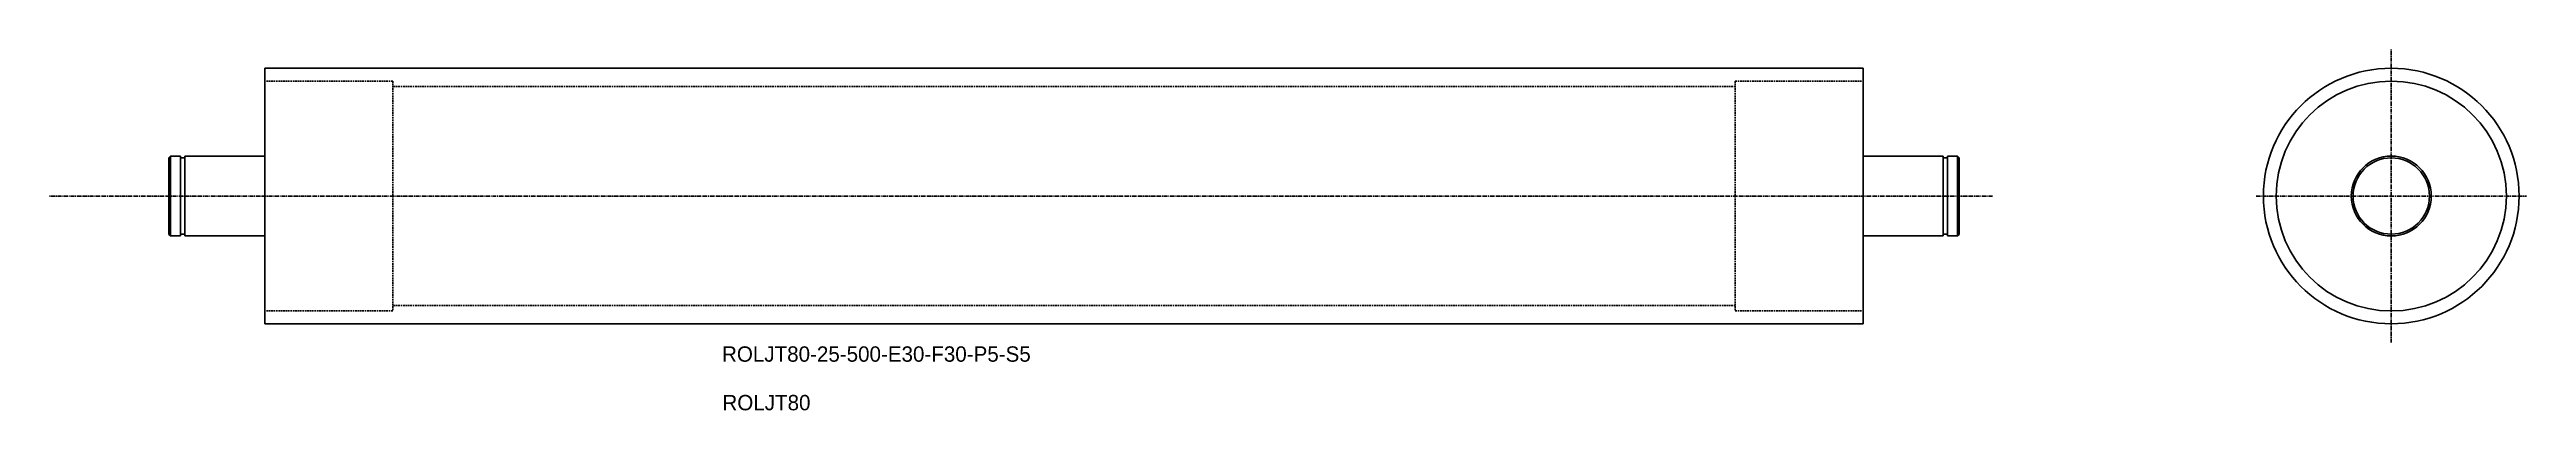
# Model space of a CAD drawing. Extents: x -130 to 645, y -31 to 82.
import ezdxf

# ---------------------------------------------------------------- set-up
doc = ezdxf.new("R2010")
doc.units = 0
doc.linetypes.add('CENTER', pattern=[2, 1.25, -0.25, 0.25, -0.25])
doc.linetypes.add('DASHED', pattern=[0.75, 0.5, -0.25])
doc.layers.get('0').update_dxf_attribs({"linetype": 'CONTINUOUS'})
doc.layers.add('CENTER', color=1, linetype='CENTER')

# ---------------------------------------------------------------- blocks, each defined once
blk = doc.blocks.new('*U12')
at = {"color": 7, "linetype": 'CONTINUOUS'}
blk.add_text('ROLJT80-25-500-E30-F30-P5-S5', height=4.8126, dxfattribs=at).set_placement((80.23, -16.04))
blk = doc.blocks.new('*U13')
at = {"color": 7, "linetype": 'CONTINUOUS'}
blk.add_text('ROLJT80', height=4.813, dxfattribs=at).set_placement((80.36, -31.25))

msp = doc.modelspace()

# ---------------------------------------------------------------- linework, layer by layer
at = {"color": 7, "linetype": 'CONTINUOUS'}
for p, q in [((-62.79, 75.85), (-62.79, -4.15)), ((437.21, 75.85), (-62.79, 75.85)), ((437.21, -4.15), (437.21, 75.85)), ((-92.79, 47.85), (-92.29, 48.35)), ((-92.79, 47.85), (-92.79, 23.85)), ((-92.29, 48.35), (-89.14, 48.35)), ((-92.29, 48.35), (-92.29, 23.35)), ((-89.14, 48.35), (-89.14, 23.35)), ((-89.14, 47.8), (-87.79, 47.8)), ((-87.79, 48.35), (-87.79, 23.35)), ((-62.79, 48.35), (-87.79, 48.35)), ((462.21, 48.35), (437.21, 48.35)), ((462.21, 48.35), (462.21, 23.35)), ((462.21, 47.8), (463.56, 47.8)), ((463.56, 48.35), (463.56, 23.35)), ((463.56, 48.35), (466.71, 48.35)), ((466.71, 48.35), (467.21, 47.85)), ((466.71, 48.35), (466.71, 23.35)), ((467.21, 47.85), (467.21, 23.85)), ((-92.79, 23.85), (-92.29, 23.35)), ((-89.14, 23.35), (-92.29, 23.35)), ((-89.14, 23.9), (-87.79, 23.9)), ((-62.79, 23.35), (-87.79, 23.35)), ((462.21, 23.35), (437.21, 23.35)), ((462.21, 23.9), (463.56, 23.9)), ((466.71, 23.35), (463.56, 23.35)), ((466.71, 23.35), (467.21, 23.85)), ((437.21, -4.15), (-62.79, -4.15))]:
    msp.add_line(p, q, dxfattribs=at)
at = {"color": 3, "linetype": 'DASHED'}
for p, q in [((-22.79, 71.85), (-62.79, 71.85)), ((-22.79, 71.85), (-22.79, -0.15)), ((397.21, 70.15), (-22.79, 70.15)), ((397.21, 71.85), (437.21, 71.85)), ((397.21, 71.85), (397.21, -0.15)), ((397.21, 1.55), (-22.79, 1.55)), ((-22.79, -0.15), (-62.79, -0.15)), ((397.21, -0.15), (437.21, -0.15))]:
    msp.add_line(p, q, dxfattribs=at)
at = {"color": 7, "linetype": 'CONTINUOUS'}
for radius in [40, 36, 12.5, 11.95]:
    msp.add_circle((602.4, 35.85), radius, dxfattribs=at)
at = {"layer": 'CENTER', "color": 1, "linetype": 'CENTER'}
for p, q in [((602.4, -10.04), (602.4, 81.75)), ((477.63, 35.85), (-130.13, 35.85)), ((560.1, 35.85), (644.69, 35.85))]:
    msp.add_line(p, q, dxfattribs=at)

# ---------------------------------------------------------------- block references
at = {"color": 7, "linetype": 'CONTINUOUS'}
for name in ['*U12', '*U13']:
    msp.add_blockref(name, (0, 0), dxfattribs=at)

doc.saveas('drawing.dxf')
